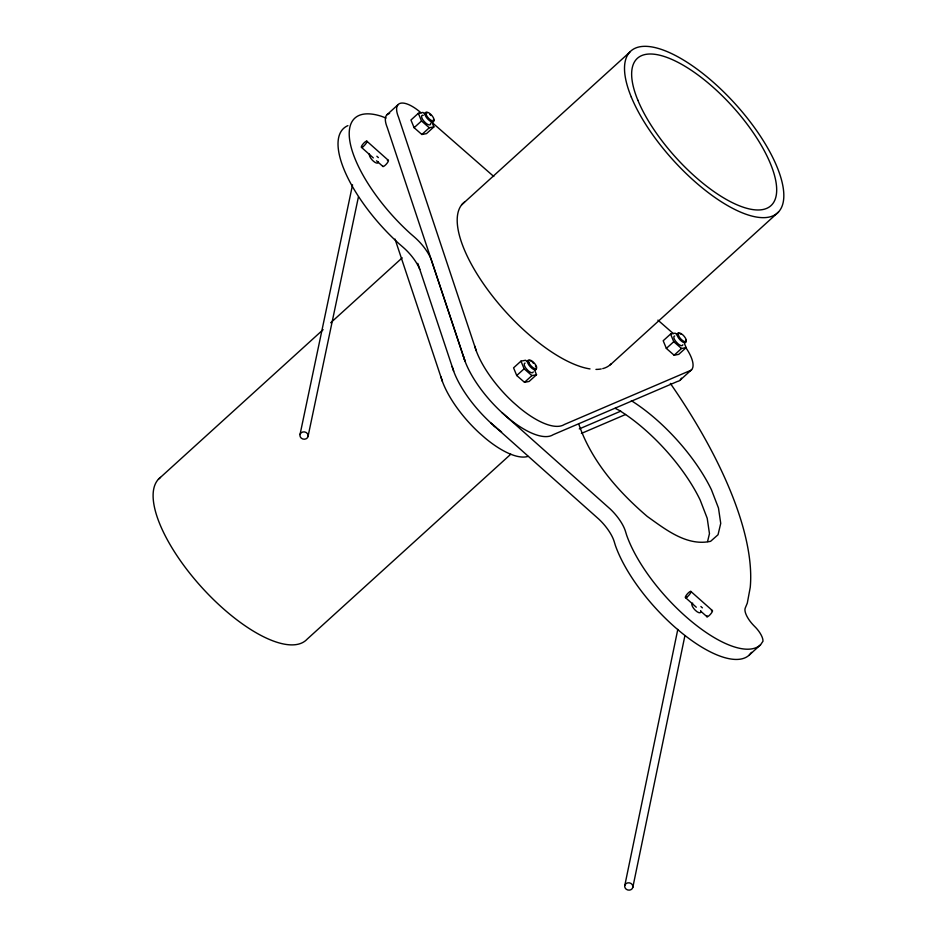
<?xml version="1.0" encoding="UTF-8"?>
<svg xmlns="http://www.w3.org/2000/svg" width="937" height="937" viewBox="0 0 937 937"><rect width="100%" height="100%" fill="white"/><g stroke="black" fill="none" stroke-linecap="round" stroke-linejoin="round"><path stroke-width="1.41" d="M624.803 885.442L677.802 629.395M632.791 887.48A4.123 3.666 11.7 0 0 627.626 882.888A4.123 3.666 11.7 0 0 625.975 889.026A4.123 3.666 11.7 0 0 632.791 887.48L684.9 635.719M300.027 434.522L352.546 184.823M308.015 436.572A4.123 3.666 11.9 0 0 302.85 431.969A4.123 3.666 11.9 0 0 301.21 438.106A4.123 3.666 11.9 0 0 308.015 436.572L358.438 196.852M707.576 541.563L709.461 533.621L707.212 518.278L700.162 500.007A99.416 38.124 47.8 0 0 618.947 410.23L615.234 408.345M417.797 263.379L453.672 371.193A65.953 25.287 47.8 0 0 490.719 422.845L599.071 519.344A27.677 10.612 47.8 0 1 614.192 541.551L615.363 545.393A98.291 37.691 47.8 0 0 680.871 632.217A98.291 37.691 47.8 0 0 749.237 655.08L751.521 652.339M749.237 655.08L760.516 644.843L762.964 641.271A15.273 5.856 47.8 0 0 754.191 625.986A17.346 6.653 47.8 0 1 745.208 608.16L747.304 603.1L750.232 587.417A329.765 126.448 47.8 0 0 670.353 383.409M386.829 114.876L398.096 104.628M424.906 114.138L422.962 112.428L418.347 113.295L410.945 120.018L414.107 127.69L421.884 134.495L426.499 133.628L433.89 126.905L431.793 121.798M414.107 127.69L421.498 120.967L418.347 113.295M421.884 134.495L429.275 127.772L433.89 126.905M158.435 479.229L323.113 329.66M330.702 322.773L402.207 257.827M461.601 204.887L629.898 52.039M527.531 361.963L525.587 360.265L520.972 361.132L513.57 367.843L516.732 375.514L524.509 382.319L529.124 381.453L536.514 374.741L534.418 369.623M516.732 375.514L524.123 368.803L520.972 361.132M524.509 382.319L531.9 375.608L536.514 374.741M510.782 454.211L307.102 639.198A109.231 41.884 47.8 0 1 201.56 587.148A109.231 41.884 47.8 0 1 160.473 477.401M610.256 364.856L778.565 212.008M677.146 334.872L675.202 333.162L670.587 334.029L663.197 340.752L666.348 348.412L674.125 355.217L678.739 354.362L686.142 347.639L684.56 343.809M666.348 348.412L673.75 341.7L670.587 334.029M674.125 355.217L681.527 348.505L686.142 347.639M680.309 379.977L691.588 369.74M579.277 428.912L620.774 411.144M581.397 433.421L625.553 414.505M386.067 118.039L381.418 116.293A98.291 37.691 47.8 0 0 350.883 146.172A98.291 37.691 47.8 0 0 410.242 233.442L414.423 237.073A27.677 10.612 47.8 0 1 431.079 259.162L464.939 360.944A65.953 25.287 47.8 0 0 501.986 412.608L610.338 509.107A27.677 10.612 47.8 0 1 625.459 531.314L626.63 535.144A98.291 37.691 47.8 0 0 692.15 621.981A98.291 37.691 47.8 0 0 760.516 644.843M493.623 425.41L496.551 427.951A65.953 25.287 47.8 0 0 501.588 431.945M432.121 122.524L493.799 176.507M657.926 320.126L673.352 333.619M421.498 120.967L429.275 127.772M673.75 341.7L681.527 348.505M524.123 368.803L531.9 375.608M501.974 412.596L507.831 417.715A65.953 25.287 47.8 0 0 553.088 434.733L677.545 381.418A30.3 11.619 47.8 0 0 681.386 378.161M490.695 422.833L495.72 427.249M690.803 591.388L712.284 610.491M685.533 597.665L696.285 607.223M700.571 611.041L707.025 616.769M366.777 141.124L388.258 160.25M361.506 147.402L373.324 157.92M376.545 160.789L382.987 166.528M578.879 424.496L579.089 425.011C591.844 461.554 618.303 491.656 647.315 516.486C665.551 529.417 686.739 546.482 710.586 541.328L718.035 534.734L720.729 523.385L718.48 508.041L711.441 489.77A99.416 38.124 47.8 0 0 631.362 400.708M685.521 347.17A30.3 11.619 47.8 0 1 688.812 371.181L564.355 424.496A65.953 25.287 47.8 0 1 519.098 407.478L513.242 402.36A65.953 25.287 47.8 0 1 476.207 350.707L398.494 117.125A30.3 11.619 47.8 0 1 421.1 112.885M395.027 239.064L442.393 381.418A65.953 25.287 47.8 0 0 479.428 433.07L485.284 438.188A65.953 25.287 47.8 0 0 528.046 456.366M474.708 346.046L476.207 350.707M463.44 356.283L464.939 360.944L387.215 127.362A30.3 11.619 47.8 0 1 389.605 113.436M452.161 366.519L453.672 371.193M440.894 376.756L442.393 381.418M700.806 611.006A6.184 2.366 47.8 0 1 695.277 610.256A6.184 2.366 47.8 0 1 692.701 603.123M347.908 125.64A98.291 37.691 47.8 0 0 398.975 243.679L403.156 247.309A27.677 10.612 47.8 0 1 419.799 269.399M378.349 161.773A6.184 2.366 47.8 0 1 373.394 161.164A6.184 2.366 47.8 0 1 369.447 154.043M378.384 157.592A4.123 1.405 49.1 0 1 376.885 156.233M387.368 160.52A4.123 1.019 -48.3 0 1 387.028 163.296A4.123 1.019 -48.3 0 1 382.8 166.341M702.41 607.844A4.123 1.405 49.1 0 1 700.911 606.485M711.394 610.76A4.123 1.019 -48.4 0 1 712.05 612.095A4.123 1.019 -48.4 0 1 708.337 616.241A4.123 1.019 -48.4 0 1 707.025 615.632M430.575 123.157A6.184 2.366 47.8 0 1 425.632 122.946L423.454 120.604A6.184 2.366 47.8 0 1 421.662 117.043L421.627 116.176A6.184 2.366 47.8 0 1 423.29 115.321M433.421 119.198A6.184 2.366 47.8 0 1 431.114 121.646A6.184 2.366 47.8 0 1 425.164 115.239A6.184 2.366 47.8 0 1 427.471 112.803M429.778 114.384A6.184 2.366 47.8 0 1 430.915 115.497M682.85 344.757A6.184 2.366 47.8 0 1 677.884 343.68L675.706 341.337A6.184 2.366 47.8 0 1 673.902 337.777L673.879 336.91A6.184 2.366 47.8 0 1 674.722 336.008M685.661 339.932A6.184 2.366 47.8 0 1 683.705 342.532A6.184 2.366 47.8 0 1 677.791 336.77A6.184 2.366 47.8 0 1 678.704 333.174M679.712 333.525A6.184 2.366 47.8 0 1 680.848 334.193M533.235 371.86A6.184 2.366 47.8 0 1 528.257 370.771L526.079 368.428A6.184 2.366 47.8 0 1 524.287 364.88L524.263 364.013A6.184 2.366 47.8 0 1 525.107 363.111M536.374 368.112A6.184 2.366 47.8 0 1 530.283 366.789A6.184 2.366 47.8 0 1 529.089 360.265M530.096 360.628A6.184 2.366 47.8 0 1 531.22 361.295M532.403 362.209A6.184 2.366 47.8 0 1 533.54 363.322M535.425 365.817A6.184 2.366 47.8 0 1 536.046 367.035M601.226 368.944A109.231 41.884 47.8 0 1 595.955 369.401M590.017 368.92A109.231 41.884 47.8 0 1 489.395 292.039A109.231 41.884 47.8 0 1 464.576 201.97M611.205 363.767A109.231 41.884 47.8 0 1 602.714 368.616M363.041 146.699A4.123 1.019 -48.3 0 0 366.964 141.311A4.123 1.019 -48.3 0 0 362.432 144.766A4.123 1.019 -48.3 0 0 363.041 146.699M687.067 596.974A4.123 1.019 -48.4 0 0 690.991 591.575A4.123 1.019 -48.4 0 0 686.446 595.03A4.123 1.019 -48.4 0 0 687.067 596.974M637.839 100.2A99.439 38.124 47.8 0 0 762.8 209.548A99.439 38.124 47.8 0 0 712.038 86.309A99.439 38.124 47.8 0 0 637.839 100.2M631.304 97.061A109.231 41.884 47.8 0 0 768.574 217.185A109.231 41.884 47.8 0 0 712.811 81.8A109.231 41.884 47.8 0 0 631.304 97.061M426.253 114.794A5.61 2.155 47.8 0 0 433.292 120.955A5.61 2.155 47.8 0 0 430.434 114.009A5.61 2.155 47.8 0 0 426.253 114.794M678.493 335.516A5.61 2.155 47.8 0 0 685.544 341.689A5.61 2.155 47.8 0 0 682.675 334.743A5.61 2.155 47.8 0 0 678.493 335.516M528.878 362.619A5.61 2.155 47.8 0 0 535.917 368.78A5.61 2.155 47.8 0 0 533.059 361.834A5.61 2.155 47.8 0 0 528.878 362.619"/></g></svg>
